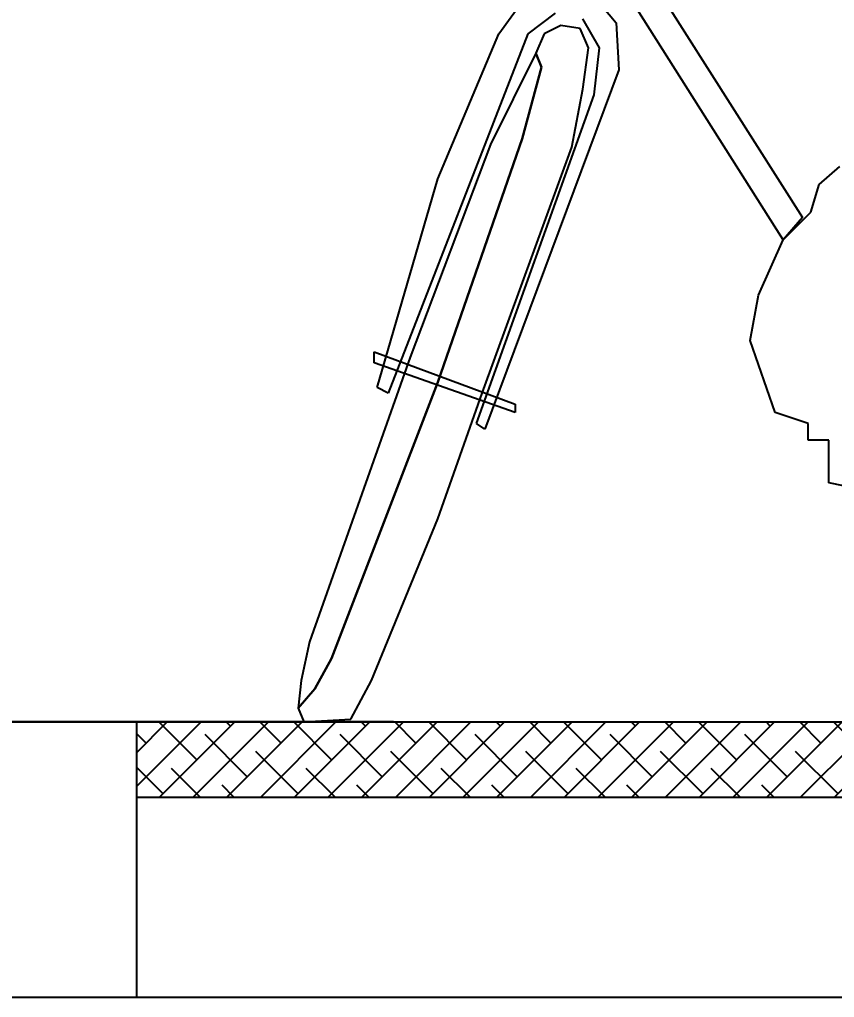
# Model space of a CAD drawing. Header units: millimetres. Extents: x 2 to 5882, y 1831 to 3462.
# Drawn here: x 962.377 to 965.63, y 2696.612 to 2700.517 of the extents above; entities that cross this region are included whole.
import ezdxf

# ---------------------------------------------------------------- set-up
doc = ezdxf.new("R2010")
doc.units = ezdxf.units.MM
for name, color, linetype in [('fz', 7, 'Continuous'), ('标注', 4, 'Continuous'), ('道路结构', 7, 'Continuous')]:
    doc.layers.add(name, color=color, linetype=linetype)
doc.styles.get("Standard").update_dxf_attribs({"font": 'simplex1.shx', "width": 0.7, "bigfont": 'hztxt.shx'})
doc.dimstyles.new('比例1：200', dxfattribs={"dimtxt": 3, "dimasz": 2, "dimexe": 1, "dimexo": 1, "dimgap": 0.5, "dimtad": 1, "dimlfac": 20, "dimzin": 13, "dimdsep": 46, "dimtxsty": 'Standard', "dimcen": -0.09, "dimclrd": 256, "dimclre": 256, "dimclrt": 7, "dimaunit": 1, "dimadec": 0, "dimazin": 0, "dimtfac": 0.0005, "dimtix": 1, "dimtmove": 2, "dimatfit": 3, "dimfxl": 0, "dimtolj": 1, "dimtzin": 13, "dimarcsym": 0})

# ---------------------------------------------------------------- blocks, each defined once
blk = doc.blocks.new('单车')
at = {"color": 143, "linetype": 'Continuous'}
for p, q in [((-1440.3318, -1093.4405), (-1439.6092, -1094.5768)), ((-1439.6864, -1094.665), (-1440.3649, -1093.5949)), ((-1440.8227, -1093.8431), (-1440.7069, -1093.6832)), ((-1440.4311, -1093.7052), (-1440.3539, -1093.799)), ((-1440.5966, -1093.7604), (-1440.7069, -1093.8431)), ((-1440.4201, -1093.8983), (-1440.4862, -1093.7825)), ((-1440.5745, -1093.81), (-1440.6407, -1093.8431)), ((-1440.4973, -1093.8211), (-1440.5745, -1093.81)), ((-1440.4642, -1093.8983), (-1440.4973, -1093.8211)), ((-1440.3539, -1093.799), (-1440.3428, -1093.9866)), ((-1440.7069, -1093.8431), (-1441.264, -1095.2773)), ((-1441.0654, -1094.4223), (-1440.8227, -1093.8431)), ((-1440.6407, -1093.8431), (-1440.6738, -1093.9204)), ((-1440.4862, -1094.0638), (-1440.4642, -1093.8983)), ((-1440.4421, -1094.0859), (-1440.4201, -1093.8983)), ((-1440.6738, -1093.9204), (-1440.8558, -1094.2844)), ((-1440.6738, -1093.9204), (-1440.6738, -1093.9204)), ((-1440.6517, -1093.9755), (-1440.6738, -1093.9204)), ((-1440.6738, -1093.9204), (-1440.6517, -1093.9755)), ((-1440.3428, -1093.9866), (-1440.8779, -1095.4208)), ((-1440.729, -1094.2624), (-1440.6517, -1093.9755)), ((-1440.6517, -1093.9755), (-1440.729, -1094.2624)), ((-1440.5304, -1094.2955), (-1440.4862, -1094.0638)), ((-1440.911, -1095.3987), (-1440.4421, -1094.0859)), ((-1440.8558, -1094.2844), (-1441.1758, -1095.1339)), ((-1441.0654, -1095.2332), (-1440.729, -1094.2624)), ((-1440.729, -1094.2624), (-1441.0654, -1095.2332)), ((-1440.8889, -1095.2773), (-1440.5304, -1094.2955)), ((-1439.543, -1094.4444), (-1439.4602, -1094.3727)), ((-1441.3082, -1095.2553), (-1441.0654, -1094.4223)), ((-1439.5761, -1094.5547), (-1439.543, -1094.4444)), ((-1439.6864, -1094.665), (-1439.5761, -1094.5547)), ((-1439.6092, -1094.5768), (-1439.6864, -1094.665)), ((-1439.7857, -1094.8857), (-1439.6864, -1094.665)), ((-1439.8188, -1095.0677), (-1439.7857, -1094.8857)), ((-1439.7195, -1095.3546), (-1439.8188, -1095.0677)), ((-1441.3192, -1095.1119), (-1440.7565, -1095.3215)), ((-1441.3192, -1095.1119), (-1441.3192, -1095.1119)), ((-1441.3192, -1095.156), (-1441.3192, -1095.1119)), ((-1441.1758, -1095.1339), (-1441.5785, -1096.2703)), ((-1440.7565, -1095.3546), (-1441.3192, -1095.156)), ((-1441.4902, -1096.3365), (-1441.0654, -1095.2332)), ((-1441.0654, -1095.2332), (-1441.4902, -1096.3365)), ((-1441.264, -1095.2773), (-1441.3082, -1095.2553)), ((-1441.0654, -1095.7793), (-1440.8889, -1095.2773)), ((-1440.7565, -1095.3215), (-1440.7565, -1095.3546)), ((-1439.5871, -1095.3987), (-1439.7195, -1095.3546)), ((-1440.8779, -1095.4208), (-1440.911, -1095.3987)), ((-1439.5871, -1095.4649), (-1439.5871, -1095.3987)), ((-1439.5044, -1095.4649), (-1439.5871, -1095.4649)), ((-1439.5044, -1095.6359), (-1439.5044, -1095.4649)), ((-1439.2396, -1095.6911), (-1439.5044, -1095.6359)), ((-1441.3302, -1096.4247), (-1441.0654, -1095.7793)), ((-1441.5785, -1096.2703), (-1441.6116, -1096.4247)), ((-1441.5564, -1096.4578), (-1441.4902, -1096.3365)), ((-1441.4902, -1096.3365), (-1441.5564, -1096.4578)), ((-1441.6116, -1096.4247), (-1441.6226, -1096.535)), ((-1441.413, -1096.5792), (-1441.3302, -1096.4247)), ((-1441.6226, -1096.535), (-1441.5564, -1096.4578)), ((-1441.5564, -1096.4578), (-1441.6226, -1096.535)), ((-1441.6226, -1096.535), (-1441.6005, -1096.5902)), ((-1441.6005, -1096.5902), (-1441.413, -1096.5792))]:
    blk.add_line(p, q, dxfattribs=at)
at = {"color": 143, "width": 0.8, "flags": 9}
for tag in ['YSIZE', 'XSIZE']:
    blk.add_attdef(tag, (-1438.3956, -1096.4688), '', height=0.00181, dxfattribs=at)
blk = doc.blocks.new('*D196')
at = {"layer": 'DEFPOINTS', "color": 0}
for p in [(964.8702, 2717.9457), (961.6849, 2697.7124), (964.8702, 2697.7124)]:
    blk.add_point(p, dxfattribs=at)
at = {"layer": '标注', "lineweight": -2}
for p, q in [((963.8702, 2717.9457), (960.6849, 2717.9457)), ((961.6849, 2715.9457), (961.6849, 2699.7124)), ((963.8702, 2697.7124), (960.6849, 2697.7124))]:
    blk.add_line(p, q, dxfattribs=at)
at = {"layer": '标注'}
for points in [[(961.3516, 2715.9457), (962.0182, 2715.9457), (961.6849, 2717.9457)], [(961.3516, 2699.7124), (962.0182, 2699.7124), (961.6849, 2697.7124)]]:
    blk.add_solid(points, dxfattribs=at)
at = {"layer": '标注', "color": 7, "insert": (959.6849, 2707.8291), "char_height": 3, "attachment_point": 5, "rotation": 90}
blk.add_mtext('\\A1;600', dxfattribs=at)

msp = doc.modelspace()

# ---------------------------------------------------------------- hatches: boundary and pattern name
at = {"layer": 'fz'}
h = msp.add_hatch(dxfattribs=at)
h.set_pattern_fill('ANSI38', color=256, scale=0.03, style=0)
h.set_pattern_definition([(44.9999999996, (-941303.42312, -2576803.35333), (-0.0673519209076, 0.0673519209085), []), (134.9999999996, (-941303.42312, -2576803.35333), (-0.2020557627236, 0.0673519209094), [0.238125, -0.142875])])
h.paths.add_polyline_path([(962.84359, 2697.71244), (962.84359, 2697.41244), (968.24359, 2697.41244), (968.24359, 2697.71244)])

# ---------------------------------------------------------------- linework, layer by layer
for p, q in [((944.49359, 2697.71244), (968.24359, 2697.71244)), ((962.84359, 2697.41244), (968.24359, 2697.41244))]:
    msp.add_line(p, q)
at = {"layer": '道路结构'}
for p, q in [((962.84359, 2697.71244), (962.84359, 2696.61436)), ((968.24359, 2696.61244), (955.4938, 2696.61244))]:
    msp.add_line(p, q, dxfattribs=at)

# ---------------------------------------------------------------- block references
at = {"layer": '标注'}
msp.add_blockref('单车', (2405.11244, 3794.30265), dxfattribs=at)

# ---------------------------------------------------------------- dimensions: what is measured, and where the dimension line sits
dim = msp.add_linear_dim(base=(961.68491, 2697.71244), p1=(964.87016, 2717.94572), p2=(964.87016, 2697.71244), angle=90, text='600', dimstyle='比例1：200', dxfattribs=at)
dim.commit()
dim.dimension.update_dxf_attribs({"geometry": '*D196', "text_midpoint": (959.68491, 2707.82908)})

doc.saveas('drawing.dxf')
